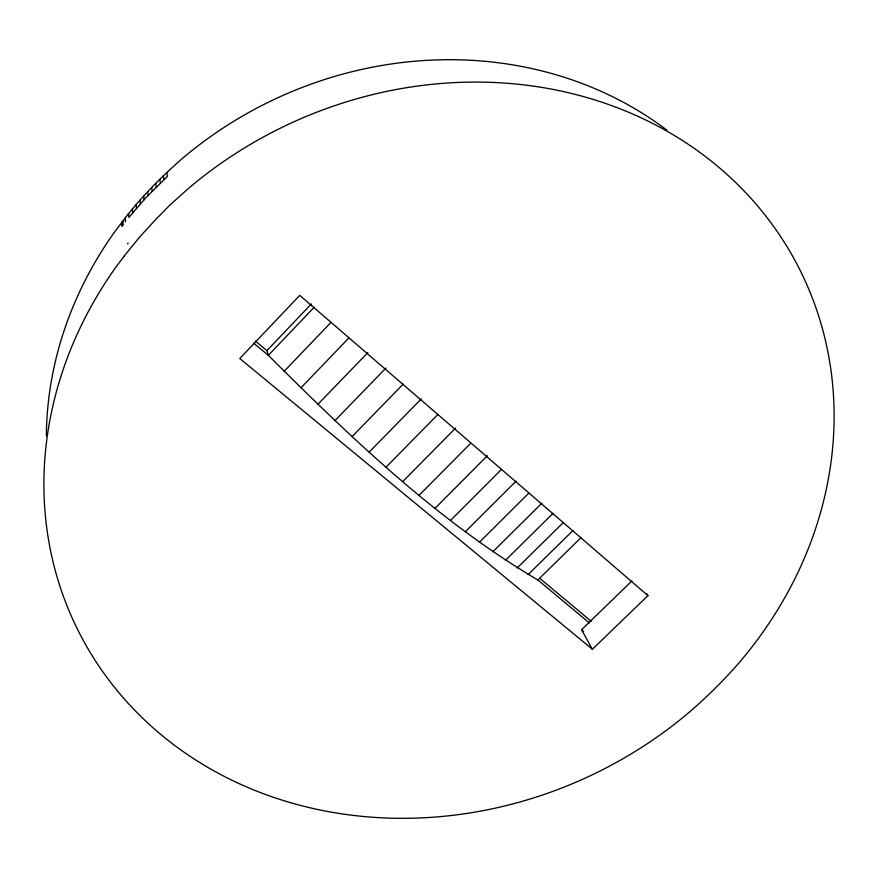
<?xml version="1.0" encoding="UTF-8"?>
<svg xmlns="http://www.w3.org/2000/svg" width="878" height="878" viewBox="0 0 878 878"><rect width="100%" height="100%" fill="white"/><g stroke="black" fill="none" stroke-linecap="round" stroke-linejoin="round"><path stroke-width="1.32" d="M125.554 221.871L125.214 217.953C142.148 196.013 161.87 176.412 182.679 158.183A379.735 342.53 -26.3 0 1 666.896 130.153M127.562 243.854L128.122 243.085M125.214 217.953L113.218 233.877A379.735 342.53 -26.3 0 0 46.347 435.883M128.539 213.541L128.901 217.426L145.77 197.813L167.457 176.368L166.787 172.801M589.401 622.952L537.852 579.985C436.695 520.248 351.145 437.782 268.339 355.349L266.934 350.607L311.361 303.942M314.247 307.168L268.339 355.349L253.676 343.122M284.099 371.372L331.116 322.259M300.814 387.966L348.895 337.953M317.781 404.429L367.849 352.594M334.902 420.672L385.969 368.036M352.067 436.596L403.156 384.18M369.188 452.093L421.188 398.974M386.144 467.085L437.99 414.35M402.848 481.484L455.528 428.124M419.201 495.225L470.773 443.203M435.115 508.23L487.367 455.715M450.513 520.434L501.557 469.324M465.307 531.783L516.077 481.144M479.432 542.242L528.841 493.129M492.832 551.779L541.902 503.138M505.454 560.351L553.085 513.279M517.241 567.956L563.522 522.333M528.172 574.563L572.95 530.531M537.852 579.985L581.269 537.38M646.526 593.473L647.942 595.646L592.387 649.27L581.565 629.745L631.962 580.907M592.387 649.27L239.782 358.509L299.749 295.37L647.942 595.646M581.565 629.745L583.629 631.469M255.399 340.982L266.934 350.607M539.937 578.481L591.212 621.273M122.909 221.015L123.216 224.955L121.987 226.425L121.691 222.474M163.352 175.589L163.999 179.189M159.752 179.375L160.367 182.997M155.746 183.491L156.328 187.146M151.674 187.541L152.223 191.217M147.658 191.777L148.173 195.498M143.696 195.948L144.179 199.701M139.953 200.294L140.403 204.08M136.09 204.651L136.518 208.459M132.446 209.019L132.83 212.871M124.27 255.948L115.227 268.064A403.441 358.97 -26.3 0 0 162.792 736.115A403.441 358.97 -26.3 0 0 672.691 725.59C696.693 707.119 718.621 686.091 738.585 663.34A403.441 358.97 -26.3 0 0 722.089 170.08A403.441 358.97 -26.3 0 0 189.483 187.53L168.817 206.067A527.491 464.451 41.9 0 1 156.339 218.798L139.679 236.994L124.27 255.948"/></g></svg>
